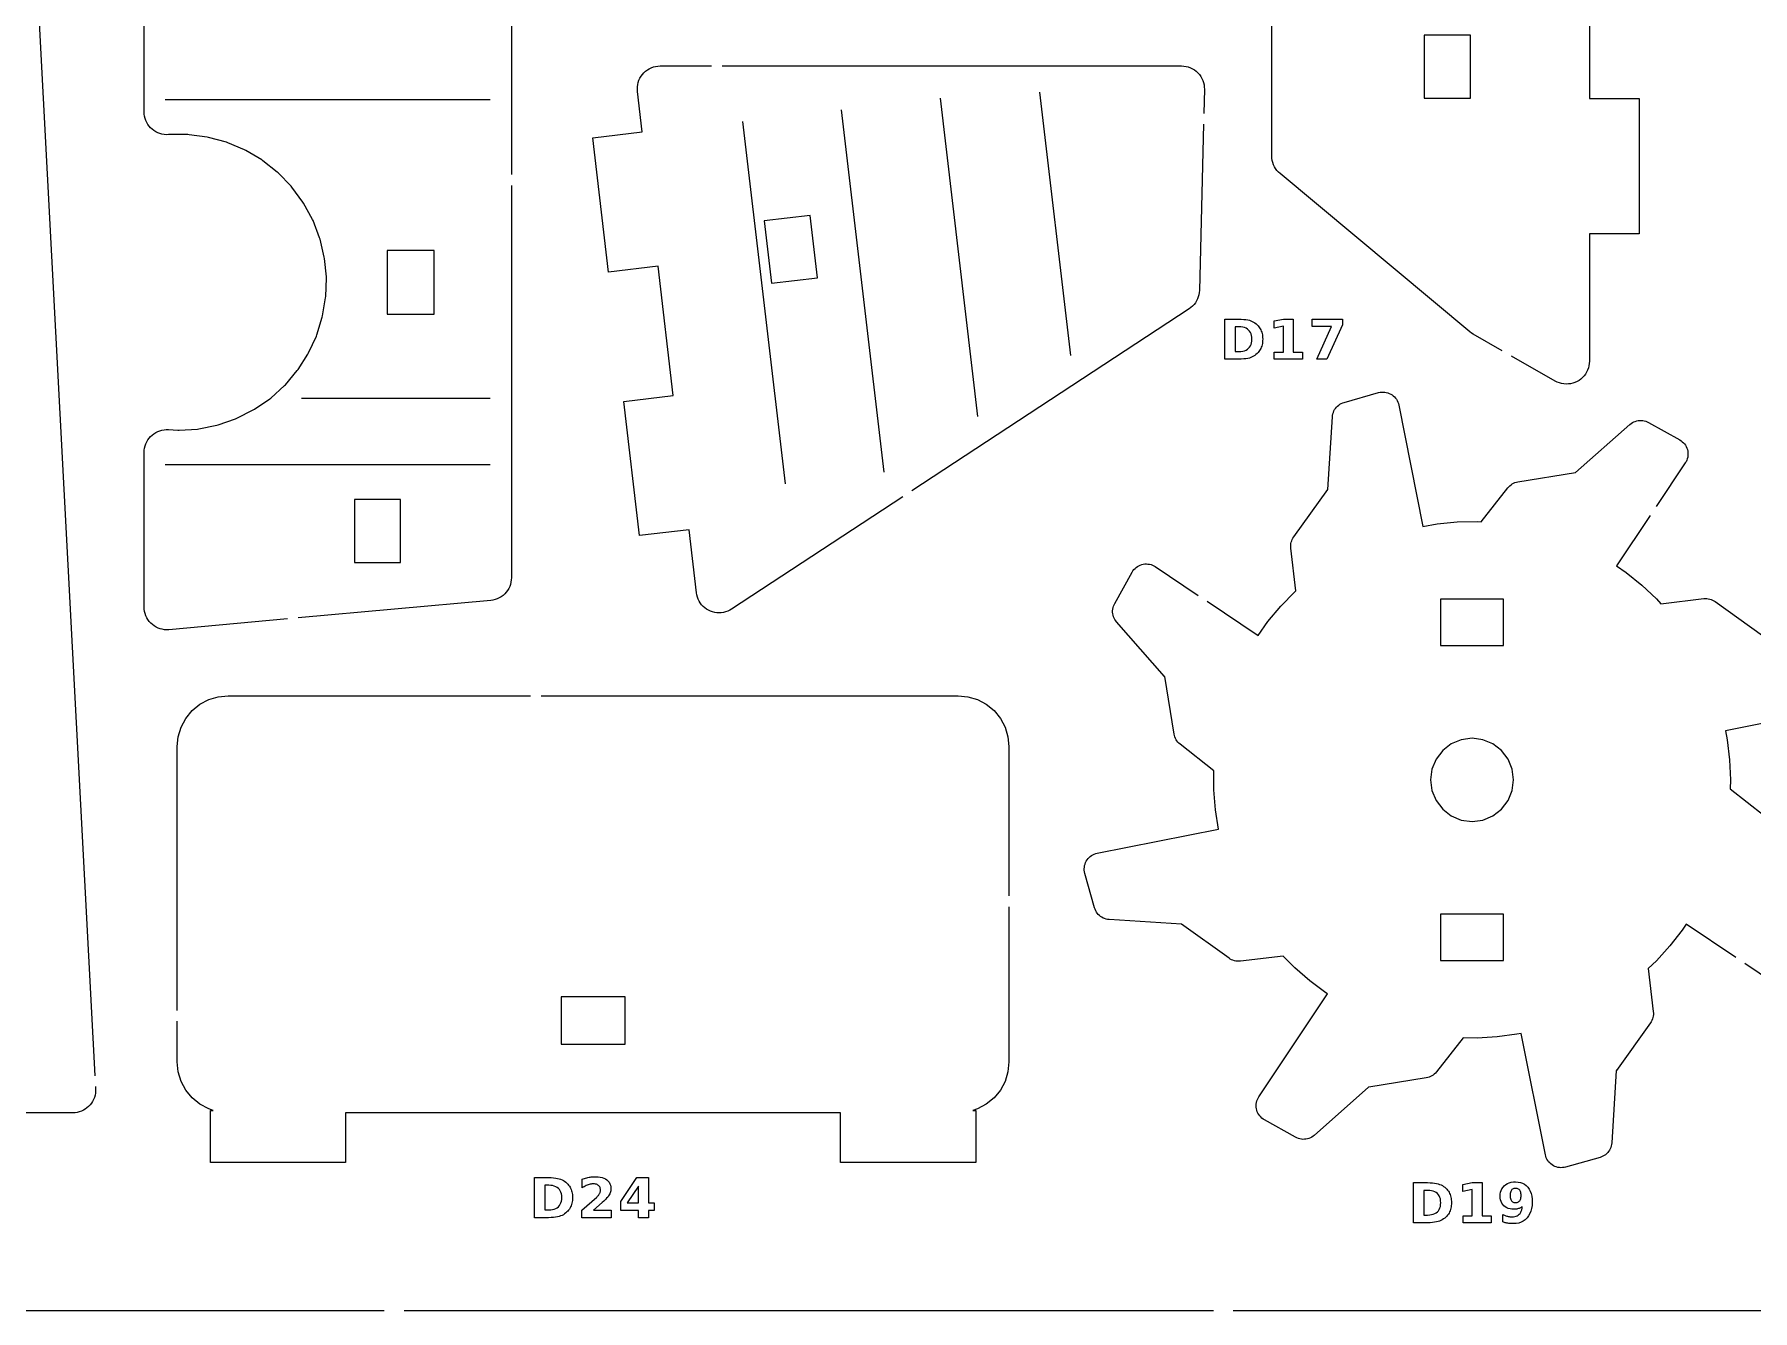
# Model space of a CAD drawing. Header units: millimetres. Extents: x 0 to 300, y 5 to 290.
# Drawn here: x 53.3 to 156.9, y 150 to 226.9 of the extents above; entities that cross this region are included whole.
import ezdxf

# ---------------------------------------------------------------- set-up
doc = ezdxf.new("R2010")
doc.units = ezdxf.units.MM
for name, color, linetype in [('CUT', 1, 'CONTINUOUS'), ('ENGRAVE', 5, 'CONTINUOUS'), ('SCORE', 7, 'CONTINUOUS')]:
    doc.layers.add(name, color=color, linetype=linetype)

msp = doc.modelspace()

# ---------------------------------------------------------------- linework, layer by layer
at = {"layer": 'CUT', "color": 1}
for points in [[(51.4759, 267.9858), (56.9608, 164.163)], [(64.5987, 241.9962), (69.5496, 242.9864), (69.6762, 243.0056), (69.8058, 243.0128), (69.9356, 243.0078), (70.0642, 242.9906), (70.1907, 242.9613), (70.3138, 242.9202), (70.4309, 242.8684), (81.3166, 237.4255), (81.4354, 237.3585), (81.5485, 237.2787), (81.6529, 237.188), (81.7477, 237.0872), (81.8319, 236.9774), (81.9046, 236.8597), (81.9652, 236.7353), (82.0129, 236.6055), (82.0473, 236.4715), (82.0681, 236.3347), (82.075, 236.1984), (82.075, 218.4911)], [(68.5635, 191.7032), (61.4227, 191.054), (61.2903, 191.0485), (61.1561, 191.056), (61.0234, 191.0766), (60.8933, 191.11), (60.767, 191.1559), (60.6459, 191.214), (60.531, 191.2836), (60.4234, 191.3641), (60.3242, 191.4547), (60.2343, 191.5545), (60.1546, 191.6626), (60.0858, 191.778), (60.0287, 191.8996), (59.9836, 192.0261), (59.9511, 192.1565), (59.9315, 192.2894), (59.925, 192.4217), (59.925, 201.7458), (59.9313, 201.8762), (59.9504, 202.0072), (59.9819, 202.1358), (60.0257, 202.2608), (60.0814, 202.381), (60.1483, 202.4952), (60.2259, 202.6025), (60.3134, 202.7018), (60.4101, 202.7923), (60.5151, 202.873), (60.6273, 202.9433), (60.7458, 203.0024), (60.8694, 203.0499), (60.997, 203.0852), (61.1274, 203.1082), (61.2595, 203.1184), (61.39, 203.116), (61.9591, 203.0779), (62.0409, 203.0779), (63.1487, 203.1521), (63.2297, 203.163), (64.3178, 203.3841), (64.3966, 203.4057), (65.4455, 203.7699), (65.5207, 203.8018), (66.5117, 204.3026), (66.582, 204.3442), (67.4974, 204.9726), (67.5615, 205.0233), (68.385, 205.7681), (68.4418, 205.8268), (69.1587, 206.6747), (69.2071, 206.7405), (69.8046, 207.6764), (69.8439, 207.748), (70.3112, 208.7552), (70.3406, 208.8315), (70.6696, 209.8919), (70.6885, 209.9714), (70.8732, 211.0663), (70.8814, 211.1476), (70.9185, 212.2573), (70.9157, 212.339), (70.8046, 213.4437), (70.791, 213.5243), (70.5336, 214.6044), (70.5094, 214.6824), (70.1104, 215.7186), (70.076, 215.7927), (69.5424, 216.7664), (69.4984, 216.8353), (68.8398, 217.7292), (68.787, 217.7916), (68.0151, 218.5897), (67.9545, 218.6445), (67.0831, 219.3326), (67.0157, 219.3789), (66.0604, 219.9447), (65.9875, 219.9816), (64.9653, 220.415), (64.8881, 220.4418), (63.8172, 220.7352), (63.7371, 220.7515), (62.6367, 220.8994), (62.5552, 220.9049), (61.4448, 220.9049), (61.39, 220.9012), (61.2595, 220.8988), (61.1274, 220.9091), (60.997, 220.932), (60.8694, 220.9673), (60.7458, 221.0148), (60.6273, 221.074), (60.5151, 221.1442), (60.4101, 221.2249), (60.3134, 221.3154), (60.2259, 221.4147), (60.1483, 221.522), (60.0814, 221.6363), (60.0257, 221.7564), (59.9819, 221.8814), (59.9504, 222.01), (59.9313, 222.141), (59.925, 222.2715), (59.925, 239.9361)], [(147.075, 232.925), (147.075, 223.075), (150.075, 223.075), (150.075, 214.925), (147.075, 214.925), (147.075, 207.2383), (147.0683, 207.1035), (147.0479, 206.9682), (147.0143, 206.8357), (146.9676, 206.7071), (146.9083, 206.5838), (146.8371, 206.467), (146.7547, 206.3578), (146.6618, 206.2574), (146.5594, 206.1667), (146.4485, 206.0866), (146.3302, 206.0179), (146.2056, 205.9614), (146.0761, 205.9175), (145.9428, 205.8866), (145.8071, 205.8692), (145.6704, 205.8654), (145.5339, 205.8751), (145.3991, 205.8984), (145.2673, 205.9349), (145.1398, 205.9843), (145.0194, 206.0454), (142.3796, 207.5538)], [(141.8152, 207.8763), (140.0607, 208.8789), (139.96, 208.9425), (139.8653, 209.0146), (128.4183, 218.5538), (128.3212, 218.6431), (128.232, 218.7428), (128.1528, 218.8507), (128.0846, 218.9657), (128.0278, 219.0869), (127.9831, 219.213), (127.9509, 219.3429), (127.9314, 219.4752), (127.925, 219.6071), (127.925, 230.4634)], [(105.669, 199.0627), (95.3515, 192.2919), (95.2384, 192.2252), (95.1176, 192.169), (94.992, 192.1248), (94.8627, 192.0929), (94.731, 192.0737), (94.5979, 192.0673), (94.4649, 192.0738), (94.3332, 192.0932), (94.2039, 192.1252), (94.0784, 192.1696), (93.9577, 192.2258), (93.843, 192.2935), (93.7354, 192.372), (93.6359, 192.4605), (93.5455, 192.5583), (93.4649, 192.6643), (93.395, 192.7776), (93.3363, 192.8971), (93.2895, 193.0218), (93.2549, 193.1504), (93.2333, 193.28), (92.7865, 197.0771), (89.8071, 196.7266), (88.8548, 204.8208), (91.8343, 205.1713), (90.917, 212.9675), (87.9376, 212.617), (86.9853, 220.7112), (89.9648, 221.0617), (89.6767, 223.5098), (89.6677, 223.6441), (89.672, 223.7805), (89.6898, 223.9158), (89.721, 224.0487), (89.7652, 224.1778), (89.822, 224.3019), (89.8908, 224.4198), (89.9709, 224.5302), (90.0616, 224.6322), (90.1619, 224.7247), (90.271, 224.8068), (90.3876, 224.8777), (90.5107, 224.9367), (90.639, 224.9831), (90.7713, 225.0167), (90.9062, 225.0369), (91.0407, 225.0436), (94.1344, 225.0436)], [(94.7844, 225.0436), (122.4844, 225.0437), (122.6194, 225.0369), (122.7549, 225.0165), (122.8878, 224.9827), (123.0166, 224.9358), (123.1401, 224.8764), (123.257, 224.8049), (123.3663, 224.7221), (123.4668, 224.6289), (123.5575, 224.5261), (123.6375, 224.4148), (123.7061, 224.2961), (123.7625, 224.1712), (123.8061, 224.0413), (123.8367, 223.9076), (123.8537, 223.7716), (123.8571, 223.6365), (123.8209, 222.1763)], [(123.8048, 221.5265), (123.5564, 211.5082), (123.5469, 211.3776), (123.5245, 211.2469), (123.4896, 211.1189), (123.4425, 210.9948), (123.3837, 210.8759), (123.3138, 210.7631), (123.2332, 210.6577), (123.1429, 210.5605), (123.0436, 210.4725), (122.9378, 210.3955), (106.2124, 199.4193)], [(82.075, 217.8411), (82.075, 194.1853), (82.0684, 194.0517), (82.0484, 193.9176), (82.0153, 193.786), (81.9694, 193.6584), (81.9111, 193.5359), (81.841, 193.4198), (81.7599, 193.3111), (81.6684, 193.211), (81.5675, 193.1203), (81.4582, 193.04), (81.3415, 192.9709), (81.2186, 192.9136), (81.0906, 192.8687), (80.9588, 192.8367), (80.8263, 192.818), (69.2108, 191.762)], [(124.0245, 192.7647), (127.0968, 190.7119), (127.6896, 191.5413), (128.466, 192.4666), (129.3117, 193.3289), (129.3806, 193.3889), (129.0716, 195.9733), (129.0652, 196.0617), (129.067, 196.1521), (129.0772, 196.2419), (129.0956, 196.3304), (129.1222, 196.4168), (129.1566, 196.5004), (129.1987, 196.5804), (129.247, 196.6547), (131.3012, 199.5143), (131.3018, 199.5153), (131.302, 199.5165), (131.5782, 203.8867), (131.5882, 203.9768), (131.6071, 204.0673), (131.6344, 204.1556), (131.67, 204.2409), (131.7135, 204.3225), (131.7645, 204.3996), (131.8226, 204.4715), (131.8872, 204.5376), (131.9578, 204.5972), (132.0337, 204.6499), (132.1143, 204.6952), (132.1988, 204.7327), (132.2848, 204.7614), (134.3622, 205.3472), (134.4525, 205.3681), (134.5463, 205.3803), (134.6408, 205.3833), (134.7352, 205.3772), (134.8285, 205.362), (134.92, 205.3378), (135.0086, 205.3049), (135.0936, 205.2635), (135.1743, 205.2141), (135.2497, 205.1571), (135.3193, 205.0931), (135.3824, 205.0226), (135.4383, 204.9463), (135.4866, 204.865), (135.5268, 204.7794), (135.5585, 204.6903), (135.581, 204.6004), (137.0369, 197.281), (137.8922, 197.4318), (139.0944, 197.5487), (140.302, 197.5721), (140.5409, 197.5582), (142.153, 199.6081), (142.211, 199.6752), (142.2762, 199.7378), (142.3469, 199.7942), (142.4225, 199.8437), (142.5024, 199.886), (142.5859, 199.9207), (142.6722, 199.9476), (142.7589, 199.9659), (146.2335, 200.5355), (146.2346, 200.5357), (146.2356, 200.5364), (149.5212, 203.4314), (149.592, 203.488), (149.6693, 203.5387), (149.751, 203.5818), (149.8365, 203.6169), (149.9249, 203.6439), (150.0155, 203.6623), (150.1074, 203.6721), (150.1998, 203.6731), (150.292, 203.6653), (150.3829, 203.6489), (150.4719, 203.624), (150.5581, 203.5907), (150.6393, 203.5502), (152.5224, 202.4955), (152.6011, 202.4464), (152.676, 202.3887), (152.745, 202.324), (152.8074, 202.253), (152.8626, 202.1762), (152.9102, 202.0944), (152.9496, 202.0085), (152.9804, 201.9191), (153.0025, 201.8271), (153.0156, 201.7335), (153.0195, 201.639), (153.0143, 201.5446), (152.9999, 201.4511), (152.9766, 201.3595), (152.9445, 201.2705), (152.9039, 201.1851), (152.8561, 201.1056), (151.0968, 198.4725)], [(150.7357, 197.932), (148.709, 194.899), (149.3008, 194.4931), (150.2409, 193.7348), (151.1195, 192.9059), (151.3804, 192.6184), (153.9733, 192.9284), (154.0617, 192.9348), (154.1521, 192.933), (154.2419, 192.9228), (154.3304, 192.9044), (154.4168, 192.8778), (154.5004, 192.8434), (154.5804, 192.8013), (154.6547, 192.753), (157.5143, 190.6988)], [(155.8995, 171.2861), (152.8996, 173.2906), (152.6711, 172.9432), (151.9312, 171.9885), (151.1195, 171.0941), (150.6182, 170.6212), (150.9284, 168.0267), (150.9348, 167.9383), (150.933, 167.8479), (150.9228, 167.7581), (150.9044, 167.6696), (150.8778, 167.5832), (150.8434, 167.4996), (150.8013, 167.4196), (150.753, 167.3453), (148.6988, 164.4857), (148.6982, 164.4847), (148.698, 164.4835), (148.4218, 160.1133), (148.4118, 160.0232), (148.3929, 159.9327), (148.3656, 159.8444), (148.33, 159.7591), (148.2865, 159.6775), (148.2355, 159.6004), (148.1774, 159.5285), (148.1128, 159.4624), (148.0422, 159.4028), (147.9663, 159.3501), (147.8857, 159.3048), (147.8012, 159.2673), (147.7152, 159.2386), (145.6378, 158.6528), (145.5475, 158.6319), (145.4537, 158.6197), (145.3592, 158.6167), (145.2648, 158.6228), (145.1715, 158.638), (145.08, 158.6622), (144.9914, 158.6951), (144.9064, 158.7365), (144.8257, 158.7859), (144.7503, 158.8429), (144.6807, 158.9069), (144.6176, 158.9774), (144.5617, 159.0537), (144.5134, 159.135), (144.4732, 159.2206), (144.4415, 159.3097), (144.419, 159.3996), (142.9634, 166.7176), (142.7046, 166.6616), (141.5078, 166.4981), (140.302, 166.4279), (139.461, 166.4442), (137.847, 164.3919), (137.789, 164.3248), (137.7238, 164.2622), (137.6531, 164.2058), (137.5775, 164.1563), (137.4976, 164.114), (137.4141, 164.0793), (137.3278, 164.0524), (137.2411, 164.0341), (133.7665, 163.4645), (133.7654, 163.4643), (133.7644, 163.4636), (130.4788, 160.5686), (130.408, 160.512), (130.3307, 160.4613), (130.249, 160.4182), (130.1635, 160.3831), (130.0751, 160.3561), (129.9845, 160.3377), (129.8926, 160.3279), (129.8002, 160.3269), (129.708, 160.3347), (129.6171, 160.3511), (129.5281, 160.376), (129.4419, 160.4093), (129.3607, 160.4498), (127.4776, 161.5045), (127.3989, 161.5536), (127.324, 161.6113), (127.255, 161.676), (127.1926, 161.747), (127.1374, 161.8238), (127.0898, 161.9056), (127.0504, 161.9915), (127.0196, 162.0809), (126.9975, 162.1729), (126.9844, 162.2665), (126.9805, 162.361), (126.9857, 162.4554), (127.0001, 162.5489), (127.0234, 162.6405), (127.0555, 162.7295), (127.0961, 162.8149), (127.1439, 162.8944), (131.2869, 169.095), (131.1906, 169.1556), (130.2218, 169.8769), (129.3117, 170.6711), (128.6154, 171.3811), (126.0267, 171.0716), (125.9383, 171.0652), (125.8479, 171.067), (125.7581, 171.0772), (125.6696, 171.0956), (125.5832, 171.1222), (125.4996, 171.1566), (125.4196, 171.1987), (125.3453, 171.247), (122.4857, 173.3012), (122.4847, 173.3018), (122.4835, 173.302), (118.1133, 173.5782), (118.0232, 173.5882), (117.9327, 173.6071), (117.8444, 173.6344), (117.7591, 173.67), (117.6775, 173.7135), (117.6004, 173.7645), (117.5285, 173.8226), (117.4624, 173.8872), (117.4028, 173.9578), (117.3501, 174.0337), (117.3048, 174.1143), (117.2673, 174.1988), (117.2386, 174.2848), (116.6528, 176.3622), (116.6319, 176.4525), (116.6197, 176.5463), (116.6167, 176.6408), (116.6228, 176.7352), (116.638, 176.8285), (116.6622, 176.92), (116.6951, 177.0086), (116.7365, 177.0936), (116.7859, 177.1743), (116.8429, 177.2497), (116.9069, 177.3193), (116.9774, 177.3824), (117.0537, 177.4383), (117.135, 177.4866), (117.2206, 177.5268), (117.3097, 177.5585), (117.3996, 177.581), (124.7111, 179.0353), (124.5303, 180.1918), (124.4367, 181.3961), (124.4367, 182.545), (122.3919, 184.153), (122.3248, 184.211), (122.2622, 184.2762), (122.2058, 184.3469), (122.1563, 184.4225), (122.114, 184.5024), (122.0793, 184.5859), (122.0524, 184.6722), (122.0341, 184.7589), (121.4645, 188.2335), (121.4643, 188.2346), (121.4636, 188.2356), (118.5686, 191.5212), (118.512, 191.592), (118.4613, 191.6693), (118.4182, 191.751), (118.3831, 191.8365), (118.3561, 191.9249), (118.3377, 192.0155), (118.3279, 192.1074), (118.3269, 192.1998), (118.3347, 192.292), (118.3511, 192.3829), (118.376, 192.4719), (118.4093, 192.5581), (118.4498, 192.6393), (119.5045, 194.5224), (119.5536, 194.6011), (119.6113, 194.676), (119.676, 194.745), (119.747, 194.8074), (119.8238, 194.8626), (119.9056, 194.9102), (119.9915, 194.9496), (120.0809, 194.9804), (120.1729, 195.0025), (120.2665, 195.0156), (120.361, 195.0195), (120.4554, 195.0143), (120.5489, 194.9999), (120.6405, 194.9766), (120.7295, 194.9445), (120.8149, 194.9039), (120.8944, 194.8561), (123.4841, 193.1258)], [(61.925, 168.0952), (61.925, 184.0037), (61.9837, 184.6), (62.1587, 185.1769), (62.4429, 185.7086), (62.8254, 186.1746), (63.2914, 186.5571), (63.8231, 186.8413), (64.4, 187.0163), (64.9963, 187.075), (83.2222, 187.075)], [(83.8722, 187.075), (109.0037, 187.075), (109.6, 187.0163), (110.1769, 186.8413), (110.7086, 186.5571), (111.1746, 186.1746), (111.5571, 185.7086), (111.8413, 185.1769), (112.0163, 184.6), (112.075, 184.0037), (112.075, 175.0008)], [(162.6004, 186.419), (155.2788, 184.9627), (155.388, 184.4066), (155.5282, 183.2069), (155.5751, 182), (155.5542, 181.4622), (157.6081, 179.847)], [(112.075, 174.3508), (112.075, 164.9963), (112.0163, 164.4), (111.8413, 163.8231), (111.5571, 163.2914), (111.1746, 162.8254), (110.7086, 162.4429), (110.1769, 162.1587), (109.9009, 162.075), (110.075, 162.075), (110.075, 158.925), (101.925, 158.925), (101.925, 161.925), (72.075, 161.925), (72.075, 158.925), (63.925, 158.925), (63.925, 162.075), (64.0991, 162.075), (63.8231, 162.1587), (63.2914, 162.4429), (62.8254, 162.8254), (62.4429, 163.2914), (62.1587, 163.8231), (61.9837, 164.4), (61.925, 164.9963), (61.925, 167.4452)], [(159.1056, 169.1439), (156.4399, 170.925)], [(56.9951, 163.5139), (57.0027, 163.3708), (57.0033, 163.2413), (56.9915, 163.1105), (56.9672, 162.9815), (56.9307, 162.8554), (56.8824, 162.7333), (56.8227, 162.6165), (56.752, 162.5058), (56.6712, 162.4024), (56.5808, 162.3071), (56.4818, 162.2209), (56.375, 162.1446), (56.2615, 162.0787), (56.1421, 162.024), (56.0181, 161.981), (55.8906, 161.9499), (55.7606, 161.9312), (55.6313, 161.925), (45.075, 161.925)], [(25.6, 150), (74.4, 150)], [(75.6, 150), (124.4, 150)], [(125.6, 150), (174.4, 150)]]:
    msp.add_lwpolyline(points, dxfattribs=at)
for points in [[(137.105, 223.105), (139.895, 223.105), (139.895, 226.895), (137.105, 226.895), (137.105, 223.105)], [(97.7639, 211.9405), (100.5348, 212.2665), (100.092, 216.0306), (97.3211, 215.7046), (97.7639, 211.9405)], [(77.425, 210.075), (77.425, 213.925), (74.575, 213.925), (74.575, 210.075), (77.425, 210.075)], [(72.605, 195.105), (75.395, 195.105), (75.395, 198.895), (72.605, 198.895), (72.605, 195.105)], [(138.105, 192.895), (138.105, 190.105), (141.895, 190.105), (141.895, 192.895), (138.105, 192.895)], [(142.4207, 181.3514), (142.5061, 182), (142.4207, 182.6486), (142.1703, 183.253), (141.7721, 183.7721), (141.253, 184.1703), (140.6486, 184.4207), (140, 184.5061), (139.3514, 184.4207), (138.747, 184.1703), (138.2279, 183.7721), (137.8297, 183.253), (137.5793, 182.6486), (137.4939, 182), (137.5793, 181.3514), (137.8297, 180.747), (138.2279, 180.2279), (138.747, 179.8297), (139.3514, 179.5793), (140, 179.4939), (140.6486, 179.5793), (141.253, 179.8297), (141.7721, 180.2279), (142.1703, 180.747), (142.4207, 181.3514)], [(138.105, 171.105), (141.895, 171.105), (141.895, 173.895), (138.105, 173.895), (138.105, 171.105)], [(88.925, 166.075), (88.925, 168.925), (85.075, 168.925), (85.075, 166.075), (88.925, 166.075)]]:
    msp.add_lwpolyline(points, close=True, dxfattribs=at)
at = {"layer": 'ENGRAVE', "color": 5}
for points in [[(125.9255, 209.7834), (126.0864, 209.7768), (126.2317, 209.7658), (126.3612, 209.7505), (126.4751, 209.7307), (126.5733, 209.7066), (126.6615, 209.6773), (126.7453, 209.6418), (126.8249, 209.6002), (126.9002, 209.5525), (126.9712, 209.4988), (127.0379, 209.4389), (127.0925, 209.3827), (127.1421, 209.3237), (127.1869, 209.2619), (127.2267, 209.1973), (127.2617, 209.1299), (127.2919, 209.0597), (127.3172, 208.9865), (127.338, 208.9101), (127.3541, 208.8306), (127.3656, 208.7479), (127.3726, 208.662), (127.3749, 208.573), (127.3726, 208.483), (127.3656, 208.3962), (127.3541, 208.3128), (127.338, 208.2326), (127.3172, 208.1558), (127.2919, 208.0823), (127.2617, 208.0118), (127.2267, 207.9442), (127.1869, 207.8794), (127.1421, 207.8175), (127.0925, 207.7584), (127.0379, 207.7022), (126.9707, 207.6423), (126.8991, 207.5886), (126.8231, 207.5409), (126.7428, 207.4993), (126.6582, 207.4639), (126.5692, 207.4345), (126.4705, 207.4104), (126.3565, 207.3906), (126.2274, 207.3753), (126.0831, 207.3643), (125.9236, 207.3577), (125.7489, 207.3556), (125.0881, 207.3556), (125.0881, 209.7856), (125.7489, 209.7856), (125.9255, 209.7834)], [(125.9393, 207.8292), (126.0623, 207.8345), (126.1752, 207.8503), (126.2781, 207.8768), (126.3708, 207.9138), (126.4535, 207.9614), (126.5261, 208.0196), (126.588, 208.0879), (126.6386, 208.1657), (126.678, 208.2532), (126.7062, 208.3502), (126.7231, 208.4568), (126.7287, 208.573), (126.7231, 208.6886), (126.7063, 208.7947), (126.6782, 208.8912), (126.639, 208.9781), (126.5885, 209.0554), (126.5269, 209.1231), (126.4545, 209.1808), (126.3719, 209.228), (126.2791, 209.2647), (126.176, 209.291), (126.0628, 209.3067), (125.9393, 209.3119), (125.7147, 209.3119), (125.7147, 207.8292), (125.9393, 207.8292)], [(128.6264, 209.3591), (128.0583, 209.2419), (128.0583, 209.6684), (128.6231, 209.7856), (129.2188, 209.7856), (129.2188, 207.7885), (129.7722, 207.7885), (129.7722, 207.3556), (128.073, 207.3556), (128.073, 207.7885), (128.6264, 207.7885), (128.6264, 209.3591)], [(132.1891, 209.4324), (131.2418, 207.3556), (130.6314, 207.3556), (131.5282, 209.325), (130.358, 209.325), (130.358, 209.7856), (132.1891, 209.7856), (132.1891, 209.4324)], [(84.3073, 158.0278), (84.4682, 158.0212), (84.6135, 158.0103), (84.743, 157.9949), (84.8569, 157.9752), (84.955, 157.9511), (85.0432, 157.9217), (85.1271, 157.8862), (85.2067, 157.8447), (85.282, 157.797), (85.353, 157.7432), (85.4197, 157.6833), (85.4743, 157.6271), (85.5239, 157.5681), (85.5687, 157.5063), (85.6085, 157.4417), (85.6435, 157.3743), (85.6736, 157.3041), (85.699, 157.2309), (85.7197, 157.1545), (85.7359, 157.075), (85.7474, 156.9923), (85.7543, 156.9065), (85.7566, 156.8174), (85.7543, 156.7274), (85.7474, 156.6407), (85.7359, 156.5572), (85.7197, 156.4771), (85.699, 156.4003), (85.6736, 156.3267), (85.6435, 156.2563), (85.6085, 156.1887), (85.5687, 156.1239), (85.5239, 156.062), (85.4743, 156.0029), (85.4197, 155.9467), (85.3525, 155.8868), (85.2808, 155.833), (85.2049, 155.7853), (85.1246, 155.7438), (85.04, 155.7083), (84.951, 155.6789), (84.8522, 155.6548), (84.7383, 155.6351), (84.6092, 155.6197), (84.4649, 155.6088), (84.3054, 155.6022), (84.1307, 155.6), (83.4699, 155.6), (83.4699, 158.03), (84.1307, 158.03), (84.3073, 158.0278)], [(84.3211, 156.0736), (84.4441, 156.0789), (84.557, 156.0948), (84.6598, 156.1212), (84.7526, 156.1583), (84.8353, 156.2059), (84.9078, 156.2641), (84.9698, 156.3323), (85.0204, 156.4102), (85.0598, 156.4976), (85.088, 156.5946), (85.1049, 156.7013), (85.1105, 156.8174), (85.1049, 156.9331), (85.0881, 157.0392), (85.06, 157.1356), (85.0208, 157.2225), (84.9703, 157.2999), (84.9087, 157.3676), (84.8363, 157.4253), (84.7537, 157.4725), (84.6609, 157.5092), (84.5578, 157.5354), (84.4446, 157.5511), (84.3211, 157.5564), (84.0965, 157.5564), (84.0965, 156.0736), (84.3211, 156.0736)], [(88.0938, 155.6), (86.3278, 155.6), (86.3278, 156.0606), (87.2148, 156.8435), (87.2527, 156.8792), (87.2872, 156.9146), (87.3182, 156.9497), (87.3458, 156.9845), (87.3699, 157.0191), (87.3906, 157.0535), (87.408, 157.0879), (87.4223, 157.1227), (87.4333, 157.158), (87.4413, 157.1938), (87.446, 157.23), (87.4476, 157.2667), (87.4444, 157.3218), (87.4348, 157.3732), (87.4189, 157.4209), (87.3966, 157.4649), (87.3679, 157.5052), (87.3328, 157.5417), (87.2925, 157.5736), (87.2479, 157.5996), (87.1992, 157.6199), (87.1462, 157.6343), (87.089, 157.643), (87.0277, 157.6459), (86.9781, 157.6442), (86.9269, 157.6389), (86.8743, 157.6302), (86.8201, 157.618), (86.7643, 157.6024), (86.707, 157.5832), (86.6483, 157.5607), (86.5882, 157.5347), (86.5268, 157.5053), (86.464, 157.4726), (86.3998, 157.4364), (86.3343, 157.3969), (86.3343, 157.9307), (86.4047, 157.9531), (86.4748, 157.9737), (86.5447, 157.9924), (86.6143, 158.0092), (86.6836, 158.0242), (86.7526, 158.0373), (86.8213, 158.0485), (86.8895, 158.0577), (86.9573, 158.0648), (87.0246, 158.0699), (87.0915, 158.0729), (87.1579, 158.074), (87.2979, 158.0686), (87.4271, 158.0526), (87.5455, 158.0259), (87.653, 157.9886), (87.7498, 157.9406), (87.8358, 157.8819), (87.9096, 157.8137), (87.9701, 157.737), (88.017, 157.652), (88.0506, 157.5586), (88.0708, 157.4567), (88.0775, 157.3464), (88.0746, 157.281), (88.0661, 157.217), (88.0518, 157.1546), (88.0319, 157.0936), (88.0063, 157.0341), (87.9749, 156.9761), (87.9345, 156.9157), (87.8814, 156.8487), (87.8158, 156.7753), (87.7377, 156.6955), (87.6469, 156.6091), (87.5436, 156.5163), (87.0244, 156.0606), (88.0938, 156.0606), (88.0938, 155.6)], [(90.6831, 156.4968), (90.6831, 156.0427), (90.3365, 156.0427), (90.3365, 155.6), (89.744, 155.6), (89.744, 156.0427), (88.6665, 156.0427), (88.6665, 156.5798), (89.6398, 158.03), (90.3365, 158.03), (90.3365, 156.4968), (90.6831, 156.4968)], [(89.744, 157.5141), (89.0572, 156.4968), (89.744, 156.4968), (89.744, 157.5141)], [(137.4682, 157.713), (137.6135, 157.702), (137.743, 157.6867), (137.8569, 157.667), (137.955, 157.6428), (138.0432, 157.6135), (138.1271, 157.578), (138.2067, 157.5364), (138.282, 157.4888), (138.353, 157.435), (138.4197, 157.3751), (138.4743, 157.3189), (138.5239, 157.2599), (138.5687, 157.1981), (138.6085, 157.1335), (138.6435, 157.0661), (138.6736, 156.9959), (138.699, 156.9227), (138.7197, 156.8463), (138.7359, 156.7668), (138.7474, 156.6841), (138.7543, 156.5982), (138.7566, 156.5092), (138.7543, 156.4192), (138.7474, 156.3324), (138.7359, 156.249), (138.7197, 156.1689), (138.699, 156.092), (138.6736, 156.0185), (138.6435, 155.948), (138.6085, 155.8804), (138.5687, 155.8156), (138.5239, 155.7537), (138.4743, 155.6947), (138.4197, 155.6384), (138.3525, 155.5786), (138.2808, 155.5248), (138.2049, 155.4771), (138.1246, 155.4355), (138.04, 155.4001), (137.951, 155.3707), (137.8522, 155.3466), (137.7383, 155.3268), (137.6092, 155.3115), (137.4649, 155.3005), (137.3054, 155.294), (137.1307, 155.2918), (136.4699, 155.2918), (136.4699, 157.7218), (137.1307, 157.7218), (137.3073, 157.7196), (137.4682, 157.713)], [(140.0081, 157.2953), (139.4401, 157.1782), (139.4401, 157.6046), (140.0049, 157.7218), (140.6006, 157.7218), (140.6006, 155.7247), (141.154, 155.7247), (141.154, 155.2918), (139.4548, 155.2918), (139.4548, 155.7247), (140.0081, 155.7247), (140.0081, 157.2953)], [(141.9, 155.7723), (141.9488, 155.7519), (141.9969, 155.7335), (142.0443, 155.7169), (142.091, 155.7023), (142.1369, 155.6897), (142.1824, 155.679), (142.2277, 155.6703), (142.2728, 155.6635), (142.3178, 155.6586), (142.3625, 155.6557), (142.4071, 155.6547), (142.497, 155.659), (142.58, 155.672), (142.6561, 155.6936), (142.7254, 155.7238), (142.7878, 155.7627), (142.8433, 155.8102), (142.8918, 155.8661), (142.9332, 155.9305), (142.9674, 156.0032), (142.9945, 156.0843), (143.0144, 156.1738), (143.0272, 156.2716), (142.9899, 156.2456), (142.9518, 156.2218), (142.9129, 156.2004), (142.8731, 156.1812), (142.8326, 156.1642), (142.7912, 156.1495), (142.7488, 156.1371), (142.7053, 156.1269), (142.6606, 156.119), (142.6147, 156.1133), (142.5676, 156.1099), (142.5194, 156.1088), (142.3992, 156.1149), (142.2869, 156.133), (142.1827, 156.1631), (142.0865, 156.2054), (141.9982, 156.2597), (141.918, 156.3261), (141.8481, 156.4024), (141.791, 156.4862), (141.7465, 156.5778), (141.7147, 156.6769), (141.6957, 156.7838), (141.6893, 156.8982), (141.6964, 157.0246), (141.7176, 157.1423), (141.753, 157.2514), (141.8025, 157.3518), (141.8662, 157.4435), (141.944, 157.5265), (142.0338, 157.5986), (142.1331, 157.6576), (142.2421, 157.7035), (142.3607, 157.7362), (142.489, 157.7559), (142.6268, 157.7625), (142.7793, 157.7536), (142.9198, 157.7268), (143.0484, 157.6823), (143.165, 157.62), (143.2697, 157.5398), (143.3625, 157.4418), (143.4421, 157.3276), (143.5072, 157.1986), (143.5578, 157.0549), (143.594, 156.8964), (143.6157, 156.7232), (143.6229, 156.5352), (143.6145, 156.3417), (143.5891, 156.1624), (143.5468, 155.9975), (143.4876, 155.847), (143.4116, 155.7107), (143.3186, 155.5888), (143.2108, 155.4836), (143.0905, 155.3976), (142.9576, 155.3306), (142.8122, 155.2828), (142.6542, 155.2541), (142.4836, 155.2446), (142.427, 155.2453), (142.3713, 155.2474), (142.3164, 155.2509), (142.2622, 155.2558), (142.2089, 155.2621), (142.1564, 155.2698), (142.1045, 155.2789), (142.053, 155.2894), (142.0018, 155.3013), (141.951, 155.3146), (141.9005, 155.3294), (141.8505, 155.3455), (141.8505, 155.7947), (141.9, 155.7723)], [(137.4441, 155.7707), (137.557, 155.7866), (137.6598, 155.813), (137.7526, 155.85), (137.8353, 155.8976), (137.9078, 155.9558), (137.9698, 156.0241), (138.0204, 156.1019), (138.0598, 156.1894), (138.088, 156.2864), (138.1049, 156.393), (138.1105, 156.5092), (138.1049, 156.6249), (138.0881, 156.7309), (138.06, 156.8274), (138.0208, 156.9143), (137.9703, 156.9916), (137.9087, 157.0593), (137.8363, 157.117), (137.7537, 157.1642), (137.6609, 157.2009), (137.5578, 157.2272), (137.4446, 157.2429), (137.3211, 157.2481), (137.0965, 157.2481), (137.0965, 155.7654), (137.3211, 155.7654), (137.4441, 155.7707)], [(142.7241, 156.5276), (142.7676, 156.5424), (142.8066, 156.5631), (142.841, 156.5898), (142.871, 156.6223), (142.8963, 156.6608), (142.9171, 156.7052), (142.9332, 156.7556), (142.9447, 156.8119), (142.9517, 156.874), (142.954, 156.9421), (142.9517, 157.0098), (142.9447, 157.0716), (142.9332, 157.1277), (142.9171, 157.178), (142.8963, 157.2225), (142.871, 157.2612), (142.841, 157.294), (142.8066, 157.3208), (142.7676, 157.3417), (142.7241, 157.3566), (142.6761, 157.3656), (142.6236, 157.3686), (142.571, 157.3656), (142.523, 157.3566), (142.4795, 157.3417), (142.4406, 157.3208), (142.4061, 157.294), (142.3762, 157.2612), (142.3508, 157.2225), (142.3301, 157.178), (142.3139, 157.1277), (142.3024, 157.0716), (142.2955, 157.0098), (142.2932, 156.9421), (142.2955, 156.874), (142.3024, 156.8119), (142.3139, 156.7556), (142.3301, 156.7052), (142.3508, 156.6608), (142.3762, 156.6223), (142.4061, 156.5898), (142.4406, 156.5631), (142.4795, 156.5424), (142.523, 156.5276), (142.571, 156.5187), (142.6236, 156.5157), (142.6761, 156.5187), (142.7241, 156.5276)]]:
    msp.add_lwpolyline(points, close=True, dxfattribs=at)
at = {"layer": 'SCORE', "color": 7}
for points in [[(80.8, 223), (61.2, 223)], [(107.9247, 223.0992), (110.1825, 203.9086)], [(113.9226, 223.4687), (115.7909, 207.5891)], [(101.9658, 222.3981), (104.5364, 200.5488)], [(96.0069, 221.6971), (98.5775, 199.8477)], [(80.8, 205), (69.4123, 205)], [(80.8, 201), (61.2, 201)]]:
    msp.add_lwpolyline(points, dxfattribs=at)

doc.saveas('drawing.dxf')
